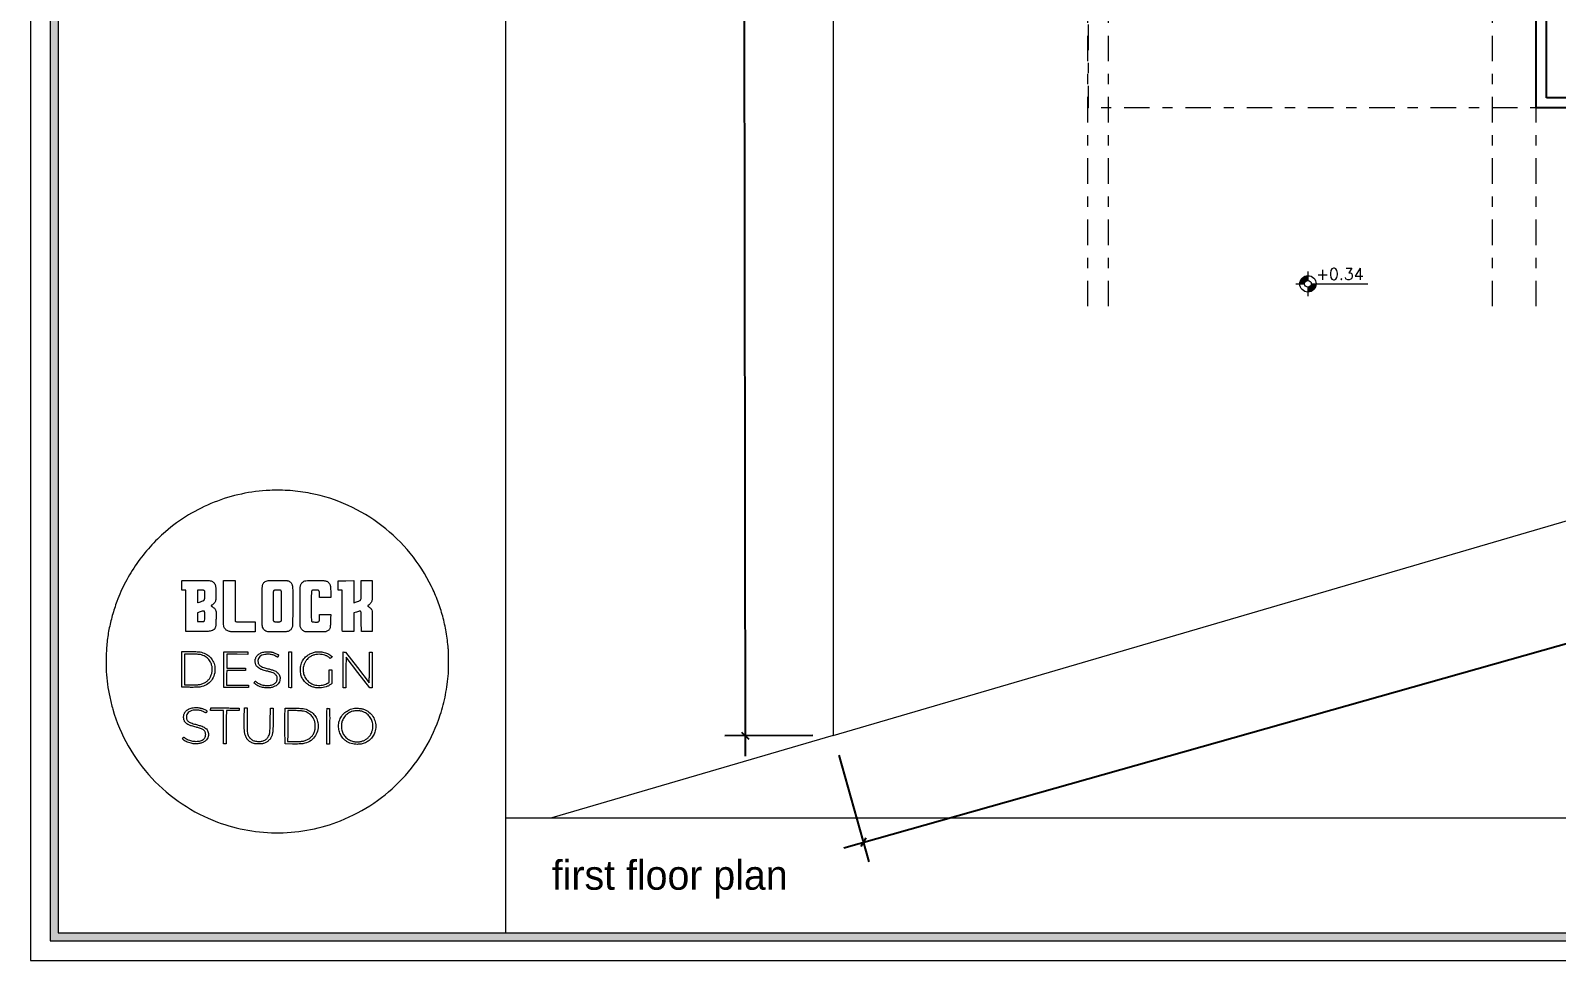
# Model space of a CAD drawing. Header units: metres. Extents: x 294 to 1101, y -498 to -355.
# Drawn here: x 527.59 to 542.53, y -409.02 to -399.91 of the extents above; entities that cross this region are included whole.
import ezdxf

# ---------------------------------------------------------------- set-up
doc = ezdxf.new("R2010")
doc.units = ezdxf.units.M
doc.linetypes.add('DASHDOT2', pattern=[0.5, 0.25, -0.125, 0, -0.125])
for name, color, linetype, lineweight in [('19-JARDINERIA', 80, 'Continuous', 0), ('2', 2, 'Continuous', 13), ('axe', 12, 'DASHDOT2', 9), ('D', 2, 'Continuous', 13), ('land', 96, 'Continuous', 15), ('roof', 16, 'DASHDOT2', 18), ('wall', 7, 'Continuous', 25)]:
    doc.layers.add(name, color=color, linetype=linetype, lineweight=lineweight)
doc.layers.add('dim', color=156, linetype='Continuous')
doc.layers.add('win', color=206, linetype='Continuous')
doc.styles.add('alalala', font='bgothm.ttf', dxfattribs={"height": 0.2})
doc.styles.add('ROMAND', font='romand.shx', dxfattribs={"height": 0.2})
doc.dimstyles.new('DIMA', dxfattribs={"dimtxt": 0.25, "dimasz": 0.07, "dimexe": 0.2, "dimexo": 0.2, "dimgap": 0.01, "dimtad": 1, "dimdec": 0, "dimlfac": 100, "dimrnd": 1, "dimzin": 0, "dimdsep": 46, "dimtxsty": 'Standard', "dimblk1": 'OBLIQUE', "dimblk2": 'OBLIQUE', "dimsah": 1, "dimcen": 0.09, "dimdle": 0.2, "dimclrd": 1, "dimclre": 1, "dimclrt": 2, "dimadec": 0, "dimazin": 0, "dimtfac": 1, "dimtdec": 0, "dimtofl": 0, "dimtmove": 2, "dimatfit": 3, "dimldrblk": 'OBLIQUE', "dimfxl": 1, "dimtolj": 1, "dimtzin": 0, "dimarcsym": 0})

# ---------------------------------------------------------------- blocks, each defined once
blk = doc.blocks.new('_OBLIQUE')
at = {"color": 0, "linetype": 'ByBlock'}
blk.add_line((-0.5, -0.5), (0.5, 0.5), dxfattribs=at)
blk = doc.blocks.new('*D92')
at = {"layer": 'DEFPOINTS', "color": 0, "transparency": 16777216}
for p in [(535.4, -371.477), (534.583, -406.816), (535.444, -406.815)]:
    blk.add_point(p, dxfattribs=at)
at = {"layer": 'wall', "color": 1, "lineweight": -2, "transparency": 16777216}
for p, q in [((534.539, -371.278), (534.583, -407.016)), ((535.2, -371.477), (534.339, -371.479)), ((535.244, -406.815), (534.383, -406.816))]:
    blk.add_line(p, q, dxfattribs=at)
at = {"layer": 'wall', "color": 1, "lineweight": -2, "transparency": 16777216, "xscale": 0.07, "yscale": 0.07, "zscale": 0.07}
for p, rotation in [((534.539, -371.478), 90.07047498531634), ((534.583, -406.816), 270.0704749853163)]:
    blk.add_blockref('_OBLIQUE', p, dxfattribs=dict(at, rotation=rotation))
at = {"layer": 'wall', "color": 2, "transparency": 16777216, "insert": (534.696, -389.147), "char_height": 0.25, "attachment_point": 5, "rotation": 270.0705}
blk.add_mtext('\\A1;3534', dxfattribs=at)
blk = doc.blocks.new('*D93')
at = {"layer": 'DEFPOINTS', "color": 0, "transparency": 16777216}
for p in [(555.438, -401.157), (555.734, -402.2), (535.444, -406.815)]:
    blk.add_point(p, dxfattribs=at)
at = {"layer": 'wall', "color": 1, "lineweight": -2, "transparency": 16777216}
for p, q in [((555.493, -401.349), (555.788, -402.393)), ((535.547, -407.913), (555.926, -402.146)), ((535.498, -407.007), (535.794, -408.051))]:
    blk.add_line(p, q, dxfattribs=at)
at = {"layer": 'wall', "color": 1, "lineweight": -2, "transparency": 16777216, "xscale": 0.07, "yscale": 0.07, "zscale": 0.07}
for p, rotation in [((555.734, -402.2), 15.80130316812796), ((535.739, -407.859), 195.801303168128)]:
    blk.add_blockref('_OBLIQUE', p, dxfattribs=dict(at, rotation=rotation))
at = {"layer": 'wall', "color": 2, "transparency": 16777216, "insert": (545.7, -404.9), "char_height": 0.25, "attachment_point": 5, "rotation": 15.8013}
blk.add_mtext('\\A1;2078', dxfattribs=at)
blk = doc.blocks.new('A$C6C9229B2')
at = {"layer": 'dim'}
h = blk.add_hatch(color=256, dxfattribs=at)
h.paths.add_polyline_path([(0.294, 0.376), (0.294, 0.492, 0.414214), (0.098, 0.296), (0.214, 0.296, -0.414214)])
h.paths.add_polyline_path([(0.49, 0.296), (0.373, 0.296, -0.414214), (0.294, 0.217), (0.294, 0.1, 0.414214)])
at = {"layer": '2'}
for p, q in [((0.294, 0.592), (0.294, 0.376)), ((0, 0.296), (0.214, 0.296)), ((0.294, 0.217), (0.294, 0)), ((0.373, 0.296), (1.727, 0.296))]:
    blk.add_line(p, q, dxfattribs=at)
for radius in [0.196, 0.0796]:
    blk.add_circle((0.294, 0.296), radius, dxfattribs=at)

msp = doc.modelspace()

# ---------------------------------------------------------------- hatches: boundary and pattern name
at = {"layer": '19-JARDINERIA'}
h = msp.add_hatch(color=251, dxfattribs=at)
h.paths.add_polyline_path([(527.78, -363.812), (527.78, -408.823), (559.598, -408.823), (559.598, -363.812)])
h.paths.add_polyline_path([(527.858, -363.89), (527.858, -408.745), (559.52, -408.745), (559.52, -363.89)], flags=16)

# ---------------------------------------------------------------- linework, layer by layer
at = {"layer": '19-JARDINERIA', "color": 251}
for p, q in [((532.236, -363.89), (532.236, -408.745)), ((532.236, -407.621), (559.598, -407.621))]:
    msp.add_line(p, q, dxfattribs=at)
for points in [[(527.586, -363.618), (527.586, -409.017), (559.792, -409.017), (559.792, -363.618)], [(527.78, -363.812), (527.78, -408.823), (559.598, -408.823), (559.598, -363.812)], [(527.858, -363.89), (527.858, -408.745), (559.52, -408.745), (559.52, -363.89)]]:
    msp.add_lwpolyline(points, close=True, dxfattribs=at)
for points in [[(529.928, -404.413, 0.041698), (529.651, -404.449, 0.041727), (529.383, -404.53, 0.041739), (529.133, -404.654, 0.041776), (528.907, -404.818, 0.031335), (528.757, -404.966, 0.03116), (528.626, -405.131, 0.031255), (528.516, -405.311, 0.03198), (528.431, -405.501, 0.020392), (528.387, -405.639, 0.022073), (528.354, -405.776, 0.022032), (528.334, -405.916, 0.020157), (528.326, -406.061, 0.018155), (528.328, -406.188, 0.019099), (528.34, -406.312, 0.019137), (528.361, -406.435, 0.018391), (528.392, -406.557, 0.058754), (528.543, -406.916, 0.058098), (528.774, -407.231, 0.058063), (529.071, -407.484, 0.058546), (529.417, -407.661, 0.046043), (529.714, -407.742, 0.04583), (530.021, -407.767, 0.045841), (530.328, -407.735, 0.046108), (530.622, -407.648, 0.054866), (530.946, -407.476, 0.054622), (531.225, -407.238, 0.054648), (531.446, -406.945, 0.055021), (531.597, -406.612, 0.015337), (531.626, -406.514, 0.015571), (531.649, -406.415, 0.015221), (531.665, -406.313, 0.013286), (531.677, -406.205, 0.016781), (531.679, -406.16, 0.003885), (531.679, -406.083, 0.003903), (531.678, -406.007, 0.016478), (531.676, -405.961, 0.021157), (531.655, -405.8, 0.023704), (531.621, -405.646, 0.024033), (531.574, -405.499, 0.023043), (531.512, -405.355, 0.057962), (531.304, -405.029, 0.057585), (531.026, -404.76, 0.057632), (530.695, -404.56, 0.05824), (530.328, -404.443, 0.014782), (530.228, -404.427, 0.014774), (530.128, -404.416, 0.01482), (530.027, -404.412, 0.015111)], [(529.354, -405.3, -0.059046), (529.368, -405.306, -0.064503), (529.38, -405.316, -0.063038), (529.389, -405.329, -0.052581), (529.396, -405.345, -0.035992), (529.398, -405.354, -0.021113), (529.399, -405.365, -0.010202), (529.4, -405.382, -0.001459), (529.4, -405.418, -0.001527), (529.401, -405.452, -0.009007), (529.4, -405.47, -0.017216), (529.4, -405.481, -0.038332), (529.398, -405.49, -0.044505), (529.393, -405.504, -0.05456), (529.386, -405.515, -0.050594), (529.377, -405.526, -0.03134), (529.363, -405.536, 0.013037), (529.359, -405.539, 0.021259), (529.356, -405.541, 0.016667), (529.354, -405.544, 0.343639), (529.354, -405.545, 0.0964), (529.355, -405.545, 0.002963), (529.359, -405.548, 0.005724), (529.364, -405.552, 0.003918), (529.37, -405.556, -0.027645), (529.381, -405.564, -0.044972), (529.39, -405.573, -0.051047), (529.396, -405.582, -0.052588), (529.4, -405.592, -0.048208), (529.402, -405.6, -0.017179), (529.402, -405.612, -0.008514), (529.402, -405.631, -0.001236), (529.402, -405.67, -0.002714), (529.401, -405.717, -0.019197), (529.399, -405.739, -0.040799), (529.397, -405.753, -0.071712), (529.392, -405.764, -0.049264), (529.387, -405.771, -0.036447), (529.38, -405.777, -0.035932), (529.372, -405.783, -0.043254), (529.364, -405.786, -0.044611), (529.346, -405.791, -0.030039), (529.325, -405.794, -0.013319), (529.291, -405.795, -0.001576), (529.216, -405.795), (529.108, -405.795), (529.108, -405.593), (529.108, -405.391), (529.095, -405.391, -0.007826), (529.09, -405.391, -0.005984), (529.084, -405.391, -0.006054), (529.079, -405.39, -0.014191), (529.075, -405.39), (529.067, -405.389), (529.067, -405.343), (529.067, -405.298), (529.071, -405.297, -0.048374), (529.074, -405.297, -0.00016), (529.113, -405.296, -0.000889), (529.158, -405.296, -0.000557), (529.21, -405.296, -0.000514), (529.29, -405.297, -0.004698), (529.325, -405.297, -0.008642), (529.345, -405.298, -0.06747)], [(529.221, -405.452, 0.002221), (529.221, -405.475, 0.003704), (529.221, -405.495, 0.000552), (529.221, -405.512, 0.406646), (529.222, -405.513, 0.08267), (529.227, -405.512, 0.001498), (529.251, -405.504, 0.00197), (529.274, -405.495, 0.059127), (529.28, -405.493, 0.039972), (529.282, -405.491, 0.020829), (529.284, -405.489, 0.020578), (529.286, -405.486, 0.029459), (529.288, -405.484, 0.078838), (529.29, -405.479, 0.039123), (529.291, -405.473, 0.017029), (529.291, -405.462, 0.00204), (529.291, -405.439), (529.291, -405.4), (529.287, -405.395, 0.084595), (529.283, -405.393, 0.081607), (529.279, -405.392, 0.028435), (529.272, -405.391, 0.002101), (529.252, -405.391), (529.221, -405.391)], [(529.59, -405.495, 0.000328), (529.59, -405.612, 0.003103), (529.59, -405.662, 0.002168), (529.591, -405.693, 0.193099), (529.592, -405.697, 0.18334), (529.596, -405.699, 0.007882), (529.611, -405.7, 0.006391), (529.635, -405.7, 0.00075), (529.689, -405.7), (529.784, -405.7), (529.784, -405.748), (529.784, -405.797), (529.765, -405.798, -0.018339), (529.731, -405.799, -0.001582), (529.642, -405.798, -0.000673), (529.548, -405.797, -0.055283), (529.534, -405.795, -0.050464), (529.518, -405.79, -0.052118), (529.503, -405.781, -0.055006), (529.491, -405.77, -0.072459), (529.483, -405.757, -0.069353), (529.478, -405.739, -0.026197), (529.476, -405.713, -0.008188), (529.475, -405.663, -0.000462), (529.475, -405.511), (529.475, -405.296), (529.532, -405.296), (529.59, -405.296)], [(530.103, -405.298, -0.056866), (530.119, -405.304, -0.071784), (530.131, -405.312, -0.071837), (530.141, -405.324, -0.057056), (530.148, -405.339, -0.034608), (530.15, -405.348, -0.024553), (530.151, -405.358, -0.012031), (530.152, -405.373, -0.00174), (530.153, -405.404, -0.003989), (530.153, -405.433, -0.000891), (530.153, -405.483, -0.000925), (530.153, -405.541, -0.000894), (530.153, -405.599, -0.000367), (530.152, -405.693, -0.005963), (530.151, -405.725, -0.017732), (530.15, -405.742, -0.057558), (530.148, -405.753, -0.051877), (530.142, -405.766, -0.055884), (530.133, -405.778, -0.05551), (530.122, -405.787, -0.050012), (530.109, -405.794, -0.058453), (530.1, -405.796, -0.026551), (530.089, -405.797, -0.009255), (530.068, -405.798, -0.000667), (530.011, -405.798, -0.001563), (529.972, -405.799, -0.003388), (529.942, -405.798, -0.003108), (529.92, -405.798, -0.032054), (529.911, -405.797, -0.073099), (529.89, -405.791, -0.086592), (529.874, -405.779, -0.085558), (529.863, -405.763, -0.069419), (529.856, -405.742, -0.039837), (529.855, -405.722, -0.000286), (529.854, -405.553, -0.000459), (529.855, -405.388, -0.023763), (529.856, -405.356, -0.030316), (529.858, -405.342, -0.052134), (529.862, -405.331, -0.057182), (529.868, -405.321, -0.046033), (529.876, -405.313, -0.086422), (529.892, -405.302, -0.066053), (529.913, -405.297, -0.029049), (529.946, -405.295, -0.003624), (530.019, -405.295, -0.001426), (530.058, -405.295, -0.007292), (530.079, -405.296, -0.012917), (530.093, -405.297, -0.034131)], [(529.968, -405.394, 0.070318), (529.966, -405.396, 0.029422), (529.965, -405.399, 0.028391), (529.964, -405.402, 0.032811), (529.963, -405.405, 0.034229), (529.963, -405.411, 0.000366), (529.962, -405.452, 0.001159), (529.962, -405.498, 0.000753), (529.962, -405.552), (529.963, -405.691), (529.967, -405.695, 0.079498), (529.97, -405.697, 0.049002), (529.974, -405.699, 0.029759), (529.979, -405.7, 0.007661), (529.989, -405.701, 0.008601), (529.996, -405.702, 0.009308), (530.004, -405.702, 0.008886), (530.01, -405.703, 0.043789), (530.013, -405.702, 0.019897), (530.023, -405.7, 0.027605), (530.031, -405.698, 0.029884), (530.037, -405.695, 0.123269), (530.041, -405.692, 0.145365), (530.042, -405.688, 0.003815), (530.043, -405.665, 0.004071), (530.043, -405.628, 0.000513), (530.043, -405.547, 0.000799), (530.043, -405.482, 0.002518), (530.043, -405.438, 0.001196), (530.042, -405.406, 0.079511), (530.041, -405.4, 0.037007), (530.04, -405.398, 0.033047), (530.039, -405.396, 0.034579), (530.038, -405.394, 0.081582), (530.036, -405.393, 0.106279), (530.034, -405.392, 0.004361), (530.025, -405.392, 0.007425), (530.014, -405.391, 0.005182), (530.002, -405.391, 0.002529), (529.983, -405.391, 0.02212), (529.975, -405.392, 0.053537), (529.971, -405.393, 0.118772)], [(530.48, -405.301, -0.067475), (530.494, -405.307, -0.067518), (530.505, -405.318, -0.063309), (530.515, -405.331, -0.048857), (530.521, -405.348, -0.03915), (530.523, -405.356, -0.013628), (530.524, -405.367, -0.008772), (530.524, -405.383, -0.002304), (530.525, -405.41), (530.526, -405.461), (530.506, -405.462, -0.006648), (530.496, -405.463, -0.00242), (530.481, -405.463, -0.002399), (530.466, -405.463, -0.002863), (530.451, -405.463), (530.416, -405.463), (530.415, -405.433, 0.006279), (530.415, -405.412, 0.047723), (530.413, -405.402, 0.118885), (530.41, -405.396, 0.147402), (530.406, -405.393, 0.064274), (530.396, -405.392, 0.006437), (530.372, -405.392, 0.004299), (530.348, -405.392, 0.122112), (530.342, -405.394, 0.082282), (530.341, -405.395, 0.037303), (530.339, -405.398, 0.035631), (530.337, -405.4, 0.040749), (530.336, -405.403, 0.063653), (530.336, -405.409, 0.000995), (530.335, -405.443, 0.002246), (530.335, -405.488, 0.000897), (530.335, -405.549, 0.000562), (530.335, -405.626, 0.003889), (530.335, -405.663, 0.003795), (530.336, -405.687, 0.111544), (530.337, -405.693, 0.118299), (530.342, -405.698, 0.095612), (530.348, -405.701, 0.050103), (530.359, -405.702, 0.010251), (530.377, -405.703, 0.00347), (530.393, -405.703, 0.026474), (530.4, -405.702, 0.057755), (530.404, -405.701, 0.072742), (530.408, -405.699, 0.103263), (530.412, -405.694, 0.086675), (530.414, -405.689, 0.036817), (530.415, -405.678, 0.004478), (530.416, -405.656), (530.416, -405.628), (530.471, -405.628), (530.525, -405.628), (530.524, -405.665, -0.003433), (530.523, -405.701, -0.006518), (530.522, -405.729, -0.005661), (530.52, -405.751, -0.061372), (530.518, -405.76, -0.060172), (530.513, -405.771, -0.056861), (530.505, -405.781, -0.054174), (530.494, -405.789, -0.045883), (530.481, -405.796, -0.058714), (530.473, -405.798, -0.024739), (530.46, -405.799, -0.008506), (530.438, -405.799, -0.00059), (530.375, -405.799, -0.000571), (530.312, -405.799, -0.008771), (530.29, -405.799, -0.026418), (530.278, -405.798, -0.057706), (530.269, -405.796, -0.053755), (530.258, -405.79, -0.04569), (530.248, -405.782, -0.043916), (530.24, -405.772, -0.04141), (530.233, -405.76), (530.226, -405.747), (530.226, -405.559, -0.000676), (530.225, -405.477, -0.00162), (530.226, -405.416, -0.000863), (530.226, -405.369, -0.035696), (530.227, -405.359, -0.02665), (530.23, -405.345, -0.045075), (530.234, -405.334, -0.048463), (530.239, -405.325, -0.037141), (530.247, -405.316, -0.082526), (530.263, -405.304, -0.081378), (530.282, -405.299, -0.032187), (530.313, -405.297, -0.003066), (530.389, -405.296, -0.000882), (530.438, -405.297, -0.009372), (530.458, -405.297, -0.023617), (530.47, -405.299, -0.042447)], [(530.932, -405.386, -0.001902), (530.932, -405.447, -0.015552), (530.931, -405.476, -0.035144), (530.929, -405.493, -0.065957), (530.924, -405.506, -0.045523), (530.919, -405.514, -0.025906), (530.912, -405.522, -0.025523), (530.904, -405.53, -0.03524), (530.896, -405.536, 0.019089), (530.892, -405.539, 0.038569), (530.89, -405.541, 0.050353), (530.888, -405.543, 0.191994), (530.888, -405.544, 0.151611), (530.888, -405.546, 0.014249), (530.892, -405.549, 0.017241), (530.896, -405.552, 0.012721), (530.9, -405.556, -0.01051), (530.911, -405.563, -0.042377), (530.917, -405.569, -0.052572), (530.922, -405.575, -0.022466), (530.927, -405.583), (530.932, -405.595), (530.932, -405.696), (530.932, -405.796), (530.878, -405.796), (530.825, -405.796), (530.824, -405.701, 0.000698), (530.823, -405.643, 0.006998), (530.822, -405.62, 0.01284), (530.822, -405.606, 0.122831), (530.82, -405.601, 0.168586), (530.815, -405.597, 0.107061), (530.808, -405.596, 0.050627), (530.796, -405.598, 0.010002), (530.777, -405.605), (530.751, -405.614), (530.751, -405.705), (530.751, -405.795), (530.695, -405.795), (530.639, -405.795), (530.638, -405.778, -0.014705), (530.637, -405.766, -0.000406), (530.637, -405.712, -0.000836), (530.637, -405.648, -0.000573), (530.637, -405.576), (530.637, -405.391), (530.617, -405.391), (530.597, -405.39), (530.597, -405.344), (530.597, -405.298), (530.673, -405.298), (530.75, -405.297), (530.75, -405.406), (530.75, -405.514), (530.778, -405.505, 0.004385), (530.799, -405.497, 0.030307), (530.809, -405.493, 0.063352), (530.815, -405.489, 0.076956), (530.819, -405.484, 0.109274), (530.821, -405.478, 0.017341), (530.822, -405.466, 0.00782), (530.823, -405.443, 0.000685), (530.823, -405.387), (530.824, -405.296), (530.878, -405.296), (530.932, -405.297)], [(529.247, -405.603), (529.221, -405.612), (529.221, -405.655), (529.221, -405.698), (529.252, -405.698, 0.008433), (529.279, -405.697, 0.161241), (529.287, -405.694, 0.195562), (529.29, -405.687, 0.013428), (529.292, -405.665, 0.015461), (529.293, -405.644, 0.013967), (529.292, -405.622, 0.008942), (529.29, -405.603, 0.149434), (529.288, -405.597, 0.191285), (529.284, -405.595, 0.069558), (529.277, -405.595, 0.034893), (529.266, -405.597, 0.007014)], [(529.246, -405.996, -0.067071), (529.299, -406.013, -0.077828), (529.342, -406.043, -0.080234), (529.372, -406.085, -0.077425), (529.389, -406.134, -0.08701), (529.389, -406.201, -0.096903), (529.366, -406.261, -0.097985), (529.322, -406.308, -0.091063), (529.263, -406.335, -0.028566), (529.243, -406.339, -0.021148), (529.222, -406.341, -0.012961), (529.191, -406.342, -0.003088), (529.141, -406.342), (529.068, -406.342), (529.067, -406.204, -0.000886), (529.067, -406.149, -0.001025), (529.067, -406.096, -0.000914), (529.067, -406.051, -0.006059), (529.068, -406.029), (529.069, -405.991), (529.151, -405.992, -0.001409), (529.192, -405.992, -0.005296), (529.218, -405.993, -0.007815), (529.235, -405.994, -0.030155)], [(529.095, -406.099, -0.001149), (529.095, -406.136, -0.000783), (529.095, -406.178, -0.000789), (529.094, -406.219, -0.001591), (529.094, -406.251), (529.093, -406.318), (529.164, -406.317, 0.001523), (529.201, -406.317, 0.006455), (529.223, -406.316, 0.010037), (529.238, -406.315, 0.03849), (529.247, -406.314, 0.043707), (529.281, -406.302, 0.056856), (529.309, -406.286, 0.060078), (529.332, -406.264, 0.057999), (529.349, -406.238, 0.024507), (529.356, -406.221, 0.036685), (529.361, -406.206, 0.034068), (529.363, -406.19, 0.01773), (529.364, -406.17, 0.017465), (529.364, -406.148, 0.035583), (529.361, -406.131, 0.038286), (529.357, -406.116, 0.023802), (529.349, -406.098, 0.038483), (529.337, -406.078, 0.045973), (529.323, -406.061, 0.045689), (529.306, -406.046, 0.037251), (529.285, -406.034, 0.039262), (529.261, -406.025, 0.039794), (529.236, -406.02, 0.026274), (529.202, -406.017, 0.006926), (529.149, -406.016), (529.095, -406.016)], [(529.647, -405.994), (529.715, -405.995), (529.715, -406.002, -0.013798), (529.715, -406.005, -0.009073), (529.715, -406.008, -0.009131), (529.714, -406.011, -0.01735), (529.714, -406.014), (529.713, -406.02), (529.61, -406.018), (529.507, -406.017), (529.507, -406.085), (529.507, -406.154), (529.599, -406.154), (529.691, -406.155), (529.692, -406.167), (529.692, -406.178), (529.6, -406.178), (529.507, -406.178), (529.506, -406.217, 0.002056), (529.506, -406.234, 0.001371), (529.505, -406.253, 0.00138), (529.505, -406.272, 0.002706), (529.505, -406.287), (529.505, -406.32), (529.612, -406.32), (529.72, -406.32), (529.72, -406.332), (529.72, -406.344), (529.6, -406.344), (529.479, -406.344), (529.479, -406.206, -0.000881), (529.479, -406.15, -0.001021), (529.479, -406.098, -0.000909), (529.479, -406.053, -0.00607), (529.479, -406.031), (529.48, -405.993), (529.53, -405.993, -0.001705), (529.554, -405.993, -0.000776), (529.585, -405.993, -0.000769), (529.618, -405.994, -0.001057)], [(529.935, -405.995, -0.012324), (529.941, -405.996, -0.006493), (529.949, -405.998, -0.006456), (529.957, -405.999, -0.009892), (529.964, -406.001, -0.025226), (529.977, -406.006, -0.012166), (529.993, -406.013, -0.008172), (530.008, -406.02, -0.104626), (530.013, -406.024, -0.158469), (530.014, -406.025, -0.066919), (530.014, -406.028, -0.040853), (530.013, -406.031, -0.012467), (530.011, -406.036, -0.011997), (530.009, -406.04, -0.019796), (530.007, -406.043, -0.01467), (530.006, -406.046, -0.362052), (530.005, -406.046, -0.010082), (530.004, -406.045, -0.000157), (529.999, -406.043, -0.000419), (529.992, -406.039, -0.000277), (529.985, -406.036, 0.021198), (529.967, -406.028, 0.033964), (529.952, -406.023, 0.032992), (529.935, -406.02, 0.018656), (529.914, -406.018, 0.040633), (529.88, -406.02, 0.070188), (529.852, -406.027, 0.085456), (529.832, -406.041, 0.09772), (529.818, -406.06, 0.022935), (529.815, -406.066, 0.040789), (529.814, -406.071, 0.033558), (529.813, -406.077, 0.010848), (529.813, -406.086, 0.02987), (529.814, -406.099, 0.062161), (529.816, -406.108, 0.067177), (529.821, -406.116, 0.04056), (529.828, -406.125, 0.058402), (529.841, -406.135, 0.039794), (529.857, -406.143, 0.024182), (529.881, -406.151, 0.005946), (529.921, -406.162, -0.010468), (529.955, -406.172, -0.030325), (529.978, -406.181, -0.042307), (529.995, -406.19, -0.047764), (530.009, -406.202, -0.074768), (530.02, -406.217, -0.063784), (530.027, -406.236, -0.061525), (530.029, -406.256, -0.060349), (530.026, -406.276, -0.072466), (530.017, -406.299, -0.075425), (530.001, -406.318, -0.068731), (529.979, -406.332, -0.047185), (529.952, -406.343, -0.038729), (529.934, -406.346, -0.018903), (529.912, -406.348, -0.018837), (529.89, -406.347, -0.030589), (529.871, -406.345, -0.029224), (529.846, -406.34, -0.030124), (529.822, -406.331, -0.031969), (529.801, -406.321, -0.049327), (529.785, -406.309), (529.775, -406.3), (529.779, -406.293, 0.000212), (529.781, -406.29, 0.000231), (529.783, -406.287, 0.000216), (529.785, -406.284, 0.001141), (529.785, -406.283, -0.296279), (529.787, -406.282, -0.091505), (529.789, -406.283, -0.040165), (529.792, -406.285, -0.008394), (529.798, -406.29, 0.039562), (529.813, -406.3, 0.028838), (529.832, -406.309, 0.028038), (529.852, -406.317, 0.030737), (529.872, -406.322, 0.032984), (529.887, -406.323, 0.01349), (529.907, -406.323, 0.013445), (529.927, -406.323, 0.034453), (529.941, -406.321, 0.045244), (529.96, -406.315, 0.056803), (529.976, -406.306, 0.061567), (529.988, -406.295, 0.070593), (529.997, -406.281, 0.022451), (529.999, -406.275, 0.038415), (530.001, -406.27, 0.033901), (530.001, -406.265, 0.013598), (530.002, -406.257, 0.037622), (530.001, -406.245, 0.055484), (529.998, -406.234, 0.059628), (529.993, -406.226, 0.053231), (529.986, -406.218, 0.043098), (529.974, -406.208, 0.043868), (529.96, -406.201, 0.028273), (529.94, -406.194, 0.007066), (529.908, -406.185, -0.00898), (529.864, -406.173, -0.031871), (529.837, -406.163, -0.04873), (529.818, -406.152, -0.0573), (529.803, -406.138, -0.04017), (529.796, -406.128, -0.053176), (529.791, -406.118, -0.048647), (529.788, -406.106, -0.027056), (529.786, -406.092, -0.025976), (529.786, -406.078, -0.040785), (529.787, -406.067, -0.041173), (529.791, -406.056, -0.027118), (529.796, -406.044, -0.111272), (529.817, -406.02, -0.074821), (529.85, -406.002, -0.065866), (529.891, -405.994, -0.054101)], [(530.142, -406.056, -0.002465), (530.142, -406.087, -0.000803), (530.142, -406.132, -0.0008), (530.142, -406.183, -0.000901), (530.141, -406.231), (530.14, -406.346), (530.127, -406.346), (530.115, -406.345), (530.114, -406.208, -0.000882), (530.114, -406.152, -0.001023), (530.114, -406.099, -0.00091), (530.114, -406.055, -0.006066), (530.115, -406.032), (530.116, -405.995), (530.129, -405.995), (530.141, -405.996)], [(530.437, -405.995, -0.030605), (530.461, -406, -0.032879), (530.484, -406.007, -0.034031), (530.505, -406.017, -0.038646), (530.524, -406.03, -0.005718), (530.529, -406.034, -0.00885), (530.534, -406.038, -0.003903), (530.537, -406.041, -0.208923), (530.538, -406.042, -0.174443), (530.537, -406.043, -0.006664), (530.535, -406.046, -0.011255), (530.532, -406.049, -0.00762), (530.529, -406.052), (530.521, -406.06), (530.517, -406.056, 0.047186), (530.511, -406.051, 0.014683), (530.501, -406.044, 0.015177), (530.49, -406.037, 0.026172), (530.481, -406.032, 0.05074), (530.455, -406.023, 0.038572), (530.426, -406.019, 0.037661), (530.395, -406.019, 0.0417), (530.366, -406.024, 0.035442), (530.353, -406.028, 0.017971), (530.338, -406.035, 0.017899), (530.323, -406.043, 0.028868), (530.311, -406.051, 0.049173), (530.293, -406.068, 0.044992), (530.277, -406.09, 0.043992), (530.265, -406.114, 0.042562), (530.258, -406.139, 0.038157), (530.256, -406.155, 0.017544), (530.256, -406.176, 0.017469), (530.257, -406.196, 0.041874), (530.259, -406.211, 0.044724), (530.267, -406.231, 0.030404), (530.279, -406.253, 0.030639), (530.293, -406.272, 0.050626), (530.307, -406.287, 0.038552), (530.329, -406.302, 0.04432), (530.352, -406.313, 0.04335), (530.377, -406.32, 0.034282), (530.404, -406.323, 0.030736), (530.431, -406.322, 0.03875), (530.456, -406.318, 0.041329), (530.478, -406.311, 0.045033), (530.498, -406.3), (530.509, -406.293), (530.509, -406.232), (530.509, -406.171), (530.522, -406.172), (530.535, -406.172), (530.535, -406.238), (530.536, -406.304), (530.528, -406.31, -0.042464), (530.505, -406.326, -0.045284), (530.479, -406.337, -0.042718), (530.451, -406.344, -0.031191), (530.418, -406.347, -0.016351), (530.397, -406.347, -0.027617), (530.379, -406.346, -0.029261), (530.361, -406.342, -0.021454), (530.343, -406.337, -0.060219), (530.306, -406.318, -0.059339), (530.274, -406.291, -0.059872), (530.249, -406.258, -0.063479), (530.234, -406.22, -0.067419), (530.228, -406.168, -0.069592), (530.235, -406.118, -0.071269), (530.256, -406.072, -0.076631), (530.289, -406.036, -0.054514), (530.321, -406.015, -0.050972), (530.358, -406, -0.050144), (530.397, -405.994, -0.049255)], [(530.786, -406.147), (530.902, -406.297), (530.903, -406.253, 0.003119), (530.904, -406.23, 0.000795), (530.904, -406.191, 0.00081), (530.904, -406.147, 0.000821), (530.905, -406.104), (530.905, -405.998), (530.918, -405.998), (530.931, -405.998), (530.931, -406.173), (530.931, -406.347), (530.919, -406.347), (530.908, -406.347), (530.791, -406.197), (530.675, -406.047), (530.673, -406.152, 0.000182), (530.673, -406.196, 0.000177), (530.673, -406.24, 0.000174), (530.672, -406.278, 0.000652), (530.672, -406.303), (530.672, -406.348), (530.659, -406.348), (530.646, -406.347), (530.646, -406.209, -0.000883), (530.646, -406.154, -0.001023), (530.646, -406.101, -0.000911), (530.646, -406.056, -0.006066), (530.646, -406.034), (530.648, -405.996), (530.658, -405.997), (530.669, -405.997)], [(529.234, -406.542, -0.012324), (529.24, -406.543, -0.006493), (529.248, -406.545, -0.006456), (529.256, -406.547, -0.009892), (529.263, -406.549, -0.025226), (529.276, -406.553, -0.012166), (529.292, -406.56, -0.008172), (529.307, -406.567, -0.104626), (529.312, -406.571, -0.158469), (529.313, -406.573, -0.066919), (529.313, -406.575, -0.040853), (529.312, -406.579, -0.012467), (529.31, -406.584, -0.011997), (529.308, -406.587, -0.019796), (529.306, -406.591, -0.01467), (529.305, -406.593, -0.362052), (529.304, -406.593, -0.010082), (529.303, -406.593, -0.000157), (529.298, -406.59, -0.000419), (529.291, -406.587, -0.000277), (529.284, -406.583, 0.021198), (529.266, -406.575, 0.033964), (529.251, -406.57, 0.032992), (529.234, -406.567, 0.018656), (529.213, -406.566, 0.040633), (529.179, -406.567, 0.070188), (529.151, -406.575, 0.085456), (529.131, -406.588, 0.09772), (529.117, -406.607, 0.022935), (529.114, -406.613, 0.040789), (529.113, -406.618, 0.033558), (529.112, -406.624, 0.010848), (529.112, -406.633, 0.02987), (529.113, -406.646, 0.062161), (529.115, -406.656, 0.067177), (529.12, -406.664, 0.04056), (529.127, -406.672, 0.058402), (529.14, -406.682, 0.039794), (529.156, -406.69, 0.024182), (529.18, -406.698, 0.005946), (529.22, -406.71, -0.010468), (529.254, -406.72, -0.030325), (529.277, -406.728, -0.042307), (529.294, -406.738, -0.047764), (529.308, -406.75, -0.074768), (529.319, -406.765, -0.063784), (529.326, -406.783, -0.061525), (529.328, -406.803, -0.060349), (529.326, -406.824, -0.072466), (529.316, -406.847, -0.075425), (529.3, -406.865, -0.068731), (529.278, -406.88, -0.047185), (529.251, -406.89, -0.038729), (529.234, -406.893, -0.018903), (529.211, -406.895, -0.018837), (529.189, -406.895, -0.030589), (529.17, -406.893, -0.029224), (529.145, -406.887, -0.030124), (529.121, -406.879, -0.031969), (529.1, -406.868, -0.049327), (529.084, -406.856), (529.074, -406.847), (529.078, -406.84, 0.000212), (529.08, -406.837, 0.000231), (529.082, -406.834, 0.000216), (529.084, -406.832, 0.001141), (529.084, -406.83, -0.296279), (529.086, -406.83, -0.091505), (529.088, -406.83, -0.040165), (529.091, -406.832, -0.008394), (529.097, -406.837, 0.039562), (529.112, -406.847, 0.028838), (529.131, -406.857, 0.028038), (529.151, -406.864, 0.030737), (529.171, -406.869, 0.032984), (529.186, -406.87, 0.01349), (529.206, -406.871, 0.013445), (529.226, -406.87, 0.034453), (529.24, -406.868, 0.045244), (529.259, -406.862, 0.056803), (529.275, -406.854, 0.061567), (529.287, -406.842, 0.070593), (529.296, -406.829, 0.022451), (529.298, -406.823, 0.038415), (529.3, -406.818, 0.033901), (529.3, -406.812, 0.013598), (529.301, -406.804, 0.037622), (529.3, -406.792, 0.055484), (529.297, -406.782, 0.059628), (529.292, -406.773, 0.053231), (529.285, -406.765, 0.043098), (529.273, -406.755, 0.043868), (529.259, -406.748, 0.028273), (529.239, -406.741, 0.007066), (529.207, -406.732, -0.00898), (529.163, -406.72, -0.031871), (529.136, -406.71, -0.04873), (529.117, -406.699, -0.0573), (529.102, -406.686, -0.04017), (529.095, -406.676, -0.053176), (529.09, -406.665, -0.048647), (529.087, -406.654, -0.027056), (529.085, -406.639, -0.025976), (529.085, -406.626, -0.040785), (529.087, -406.614, -0.041173), (529.09, -406.603, -0.027118), (529.095, -406.591, -0.111272), (529.116, -406.567, -0.074821), (529.149, -406.55, -0.065866), (529.19, -406.541, -0.054101)], [(529.573, -406.545), (529.629, -406.546), (529.628, -406.558), (529.628, -406.57), (529.566, -406.569), (529.504, -406.568), (529.502, -406.643, 0.001414), (529.502, -406.678, 0.000722), (529.502, -406.722, 0.000717), (529.501, -406.767, 0.001077), (529.501, -406.806), (529.501, -406.895), (529.488, -406.895), (529.475, -406.895), (529.475, -406.732), (529.475, -406.569), (529.412, -406.569), (529.349, -406.569), (529.349, -406.557, -0.009794), (529.35, -406.553, -0.013945), (529.35, -406.549, -0.009871), (529.35, -406.546, -0.164193), (529.351, -406.545, -0.198766), (529.353, -406.544, -0.000132), (529.435, -406.544, -0.001805), (529.511, -406.544, -0.003426)], [(529.706, -406.655, 0.001473), (529.706, -406.73, 0.01178), (529.707, -406.765, 0.025978), (529.71, -406.786, 0.042581), (529.714, -406.804, 0.081647), (529.73, -406.835, 0.096001), (529.755, -406.857, 0.087821), (529.788, -406.869, 0.057286), (529.828, -406.872, 0.063353), (529.864, -406.866, 0.09075), (529.892, -406.851, 0.092774), (529.913, -406.827, 0.069109), (529.927, -406.795, 0.034754), (529.929, -406.784, 0.018118), (529.93, -406.771, 0.008223), (529.931, -406.749, 0.001025), (529.932, -406.702, 0.000533), (529.933, -406.669, 0.000491), (529.933, -406.635, 0.00049), (529.934, -406.604, 0.001628), (529.934, -406.584), (529.934, -406.546), (529.947, -406.546), (529.96, -406.546), (529.96, -406.649, -0.001565), (529.96, -406.69, -0.002212), (529.96, -406.727, -0.001706), (529.959, -406.758, -0.020085), (529.958, -406.77, -0.017039), (529.956, -406.787, -0.022715), (529.953, -406.802, -0.023958), (529.948, -406.816, -0.02312), (529.942, -406.83, -0.017877), (529.938, -406.838, -0.029885), (529.934, -406.845, -0.026452), (529.928, -406.852, -0.010857), (529.92, -406.86, -0.022334), (529.908, -406.871, -0.039049), (529.896, -406.879, -0.038508), (529.884, -406.885, -0.021053), (529.868, -406.891, -0.016156), (529.857, -406.894, -0.033275), (529.849, -406.895, -0.021473), (529.839, -406.896, -0.003479), (529.819, -406.896, -0.003479), (529.799, -406.896, -0.021473), (529.789, -406.895, -0.033275), (529.781, -406.894, -0.016156), (529.771, -406.891, -0.021053), (529.754, -406.885, -0.038508), (529.742, -406.879, -0.039049), (529.731, -406.871, -0.022334), (529.718, -406.86, -0.010786), (529.71, -406.852, -0.026642), (529.705, -406.845, -0.030233), (529.7, -406.838, -0.01805), (529.696, -406.83, -0.025564), (529.69, -406.815, -0.02554), (529.685, -406.8, -0.024644), (529.682, -406.783, -0.020555), (529.68, -406.766, -0.012751), (529.679, -406.753, -0.001173), (529.679, -406.722, -0.001513), (529.679, -406.685, -0.001186), (529.679, -406.645), (529.68, -406.544), (529.693, -406.544), (529.706, -406.544)], [(530.256, -406.55, -0.067071), (530.309, -406.568, -0.077828), (530.352, -406.598, -0.080234), (530.382, -406.639, -0.077425), (530.399, -406.688, -0.08701), (530.399, -406.755, -0.096903), (530.376, -406.815, -0.097985), (530.332, -406.862, -0.091063), (530.272, -406.89, -0.028566), (530.253, -406.894, -0.021148), (530.232, -406.896, -0.012961), (530.201, -406.897, -0.003088), (530.151, -406.897), (530.078, -406.896), (530.077, -406.758, -0.000886), (530.077, -406.703, -0.001025), (530.077, -406.65, -0.000914), (530.077, -406.605, -0.006059), (530.078, -406.583), (530.079, -406.545), (530.16, -406.546, -0.001409), (530.202, -406.547, -0.005296), (530.228, -406.548, -0.007815), (530.245, -406.549, -0.030155)], [(530.105, -406.654, -0.001149), (530.105, -406.691, -0.000783), (530.105, -406.733, -0.000789), (530.104, -406.773, -0.001591), (530.104, -406.805), (530.103, -406.873), (530.174, -406.872, 0.001523), (530.211, -406.871, 0.006455), (530.233, -406.871, 0.010037), (530.248, -406.87, 0.03849), (530.257, -406.868, 0.043707), (530.291, -406.857, 0.056856), (530.319, -406.84, 0.060078), (530.342, -406.819, 0.057999), (530.359, -406.792, 0.024507), (530.366, -406.776, 0.036685), (530.371, -406.761, 0.034068), (530.373, -406.745, 0.01773), (530.374, -406.724, 0.017465), (530.374, -406.702, 0.035583), (530.371, -406.686, 0.038286), (530.367, -406.67, 0.023802), (530.359, -406.653, 0.038483), (530.347, -406.632, 0.045973), (530.333, -406.615, 0.045689), (530.316, -406.601, 0.037251), (530.295, -406.589, 0.039262), (530.271, -406.579, 0.039794), (530.246, -406.574, 0.026274), (530.212, -406.571, 0.006926), (530.159, -406.57), (530.105, -406.57)], [(530.514, -406.608, -0.002465), (530.515, -406.639, -0.000803), (530.514, -406.685, -0.0008), (530.514, -406.735, -0.000901), (530.514, -406.784), (530.513, -406.899), (530.5, -406.898), (530.487, -406.898), (530.487, -406.76, -0.000882), (530.487, -406.705, -0.001023), (530.487, -406.652, -0.00091), (530.487, -406.607, -0.006066), (530.487, -406.585), (530.489, -406.547), (530.501, -406.548), (530.514, -406.548)], [(530.831, -406.552, -0.017187), (530.847, -406.556, -0.021268), (530.862, -406.562, -0.022146), (530.875, -406.568, -0.02193), (530.888, -406.576, -0.085196), (530.93, -406.615, -0.082508), (530.957, -406.666, -0.081003), (530.966, -406.723, -0.077933), (530.957, -406.781, -0.065801), (530.938, -406.821, -0.06402), (530.91, -406.854, -0.063128), (530.874, -406.879, -0.060869), (530.832, -406.896, -0.03461), (530.815, -406.898, -0.015553), (530.794, -406.9, -0.015592), (530.772, -406.9, -0.031642), (530.755, -406.899, -0.037619), (530.726, -406.892, -0.041305), (530.7, -406.882, -0.041495), (530.675, -406.867, -0.038642), (530.653, -406.849, -0.06886), (530.625, -406.811, -0.067904), (530.607, -406.767, -0.067082), (530.602, -406.72, -0.064497), (530.609, -406.672, -0.074373), (530.63, -406.626, -0.073498), (530.664, -406.589, -0.072077), (530.707, -406.562, -0.067304), (530.757, -406.547, -0.033428), (530.774, -406.546, -0.016323), (530.794, -406.547, -0.016332), (530.815, -406.549, -0.031785)], [(530.762, -406.572, 0.07398), (530.719, -406.584, 0.073431), (530.682, -406.607, 0.073369), (530.653, -406.64, 0.073653), (530.635, -406.68, 0.04022), (530.632, -406.695, 0.016971), (530.63, -406.714, 0.017061), (530.63, -406.734, 0.034701), (530.631, -406.75, 0.071201), (530.643, -406.79, 0.072826), (530.666, -406.825, 0.071561), (530.699, -406.852, 0.065178), (530.738, -406.87, 0.016297), (530.748, -406.873, 0.031445), (530.756, -406.874, 0.02153), (530.766, -406.875, 0.004176), (530.784, -406.875, 0.00409), (530.802, -406.875, 0.022354), (530.812, -406.874, 0.03264), (530.82, -406.873, 0.015596), (530.83, -406.87, 0.046026), (530.86, -406.858, 0.054412), (530.885, -406.841, 0.055315), (530.906, -406.819, 0.050208), (530.923, -406.792, 0.018551), (530.929, -406.776, 0.031615), (530.934, -406.763, 0.031435), (530.936, -406.749, 0.018093), (530.938, -406.732, 0.067093), (530.934, -406.687, 0.07628), (530.918, -406.646, 0.077302), (530.891, -406.612, 0.071482), (530.855, -406.587, 0.017693), (530.842, -406.581, 0.026518), (530.83, -406.577, 0.025741), (530.818, -406.574, 0.015433), (530.803, -406.572, 0.008446), (530.791, -406.571, 0.021536), (530.783, -406.571, 0.020331), (530.774, -406.571, 0.006824)]]:
    msp.add_lwpolyline(points, format="xyb", close=True, dxfattribs=at)
at = {"layer": 'axe'}
for p, q in [((537.938, -402.611), (537.938, -367.937)), ((541.898, -402.611), (541.898, -367.937)), ((542.327, -402.611), (542.327, -367.937)), ((538.14, -402.611), (538.14, -368.888))]:
    msp.add_line(p, q, dxfattribs=at)
at = {"layer": 'land'}
msp.add_line((535.444, -406.815), (532.69, -407.621), dxfattribs=at)
msp.add_lwpolyline([(555.438, -366.108), (535.444, -371.466), (535.444, -406.815), (549.366, -402.737), (555.438, -401.157)], close=True, dxfattribs=at)
at = {"layer": 'roof'}
for p in [(537.94, -398.653), (552.942, -400.669)]:
    msp.add_line(p, (537.94, -400.669), dxfattribs=at)
at = {"layer": 'win'}
for p, q in [((542.327, -400.669), (542.327, -398.653)), ((542.427, -400.569), (542.427, -398.653)), ((548.457, -400.569), (542.427, -400.569)), ((548.557, -400.669), (542.327, -400.669))]:
    msp.add_line(p, q, dxfattribs=at)

# ---------------------------------------------------------------- block references
at = {"layer": 'wall', "xscale": 0.4082351196449411, "yscale": 0.4082351196449411, "zscale": 0.4082351196449411}
msp.add_blockref('A$C6C9229B2', (539.972, -402.512), dxfattribs=at)

# ---------------------------------------------------------------- texts
at = {"layer": '19-JARDINERIA', "color": 251, "style": 'alalala'}
msp.add_text('first floor plan', height=0.28773, dxfattribs=at).set_placement((532.689, -408.324))
at = {"layer": 'D', "style": 'ROMAND'}
msp.add_text('+0.34', height=0.1131, dxfattribs=at).set_placement((540.172, -402.352))

# ---------------------------------------------------------------- dimensions: what is measured, and where the dimension line sits
at = {"layer": 'wall'}
for p1, p2, distance, picture, middle in [((535.4, -371.477), (535.444, -406.815), -0.861, '*D92', (534.696, -389.147)), ((535.444, -406.815), (555.438, -401.157), -1.085, '*D93', (545.7, -404.9))]:
    dim = msp.add_aligned_dim(p1=p1, p2=p2, distance=distance, dimstyle='DIMA', dxfattribs=at)
    dim.commit()
    dim.dimension.update_dxf_attribs({"geometry": picture, "text_midpoint": middle})

doc.saveas('drawing.dxf')
